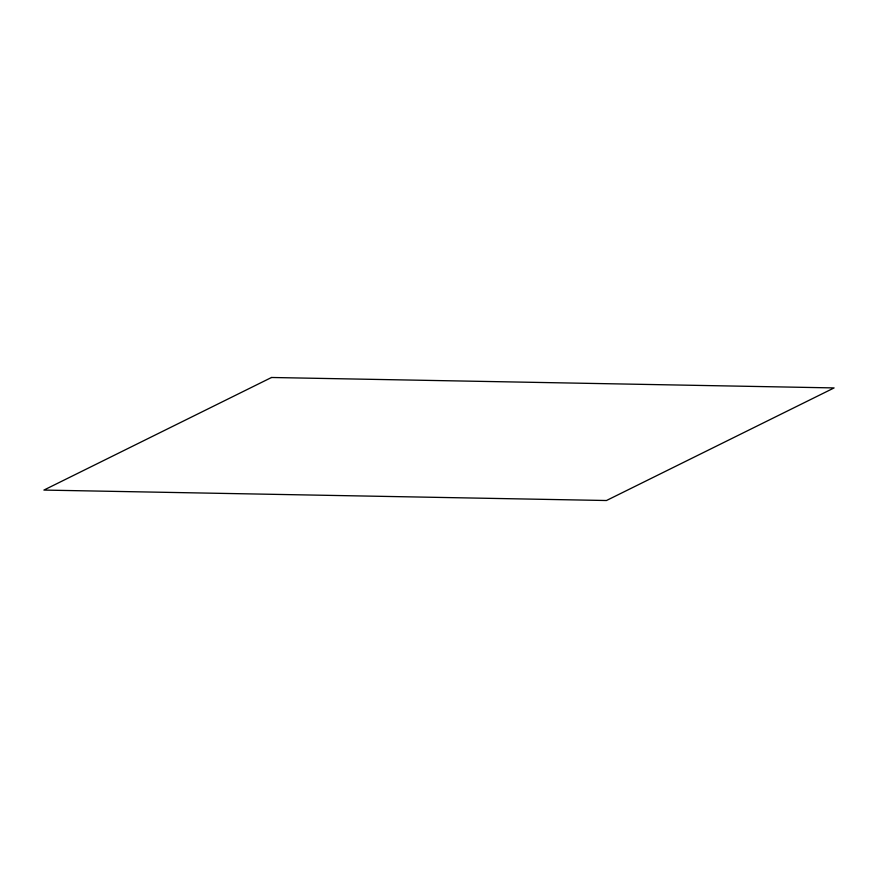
<?xml version="1.0" encoding="UTF-8"?>
<svg xmlns="http://www.w3.org/2000/svg" width="878" height="878" viewBox="0 0 878 878"><rect width="100%" height="100%" fill="white"/><g stroke="black" fill="none" stroke-linecap="round" stroke-linejoin="round"><path stroke-width="1.32" d="M271.532 377.485L43.9 490.078L606.468 500.515L834.1 387.922L271.532 377.485"/></g></svg>
